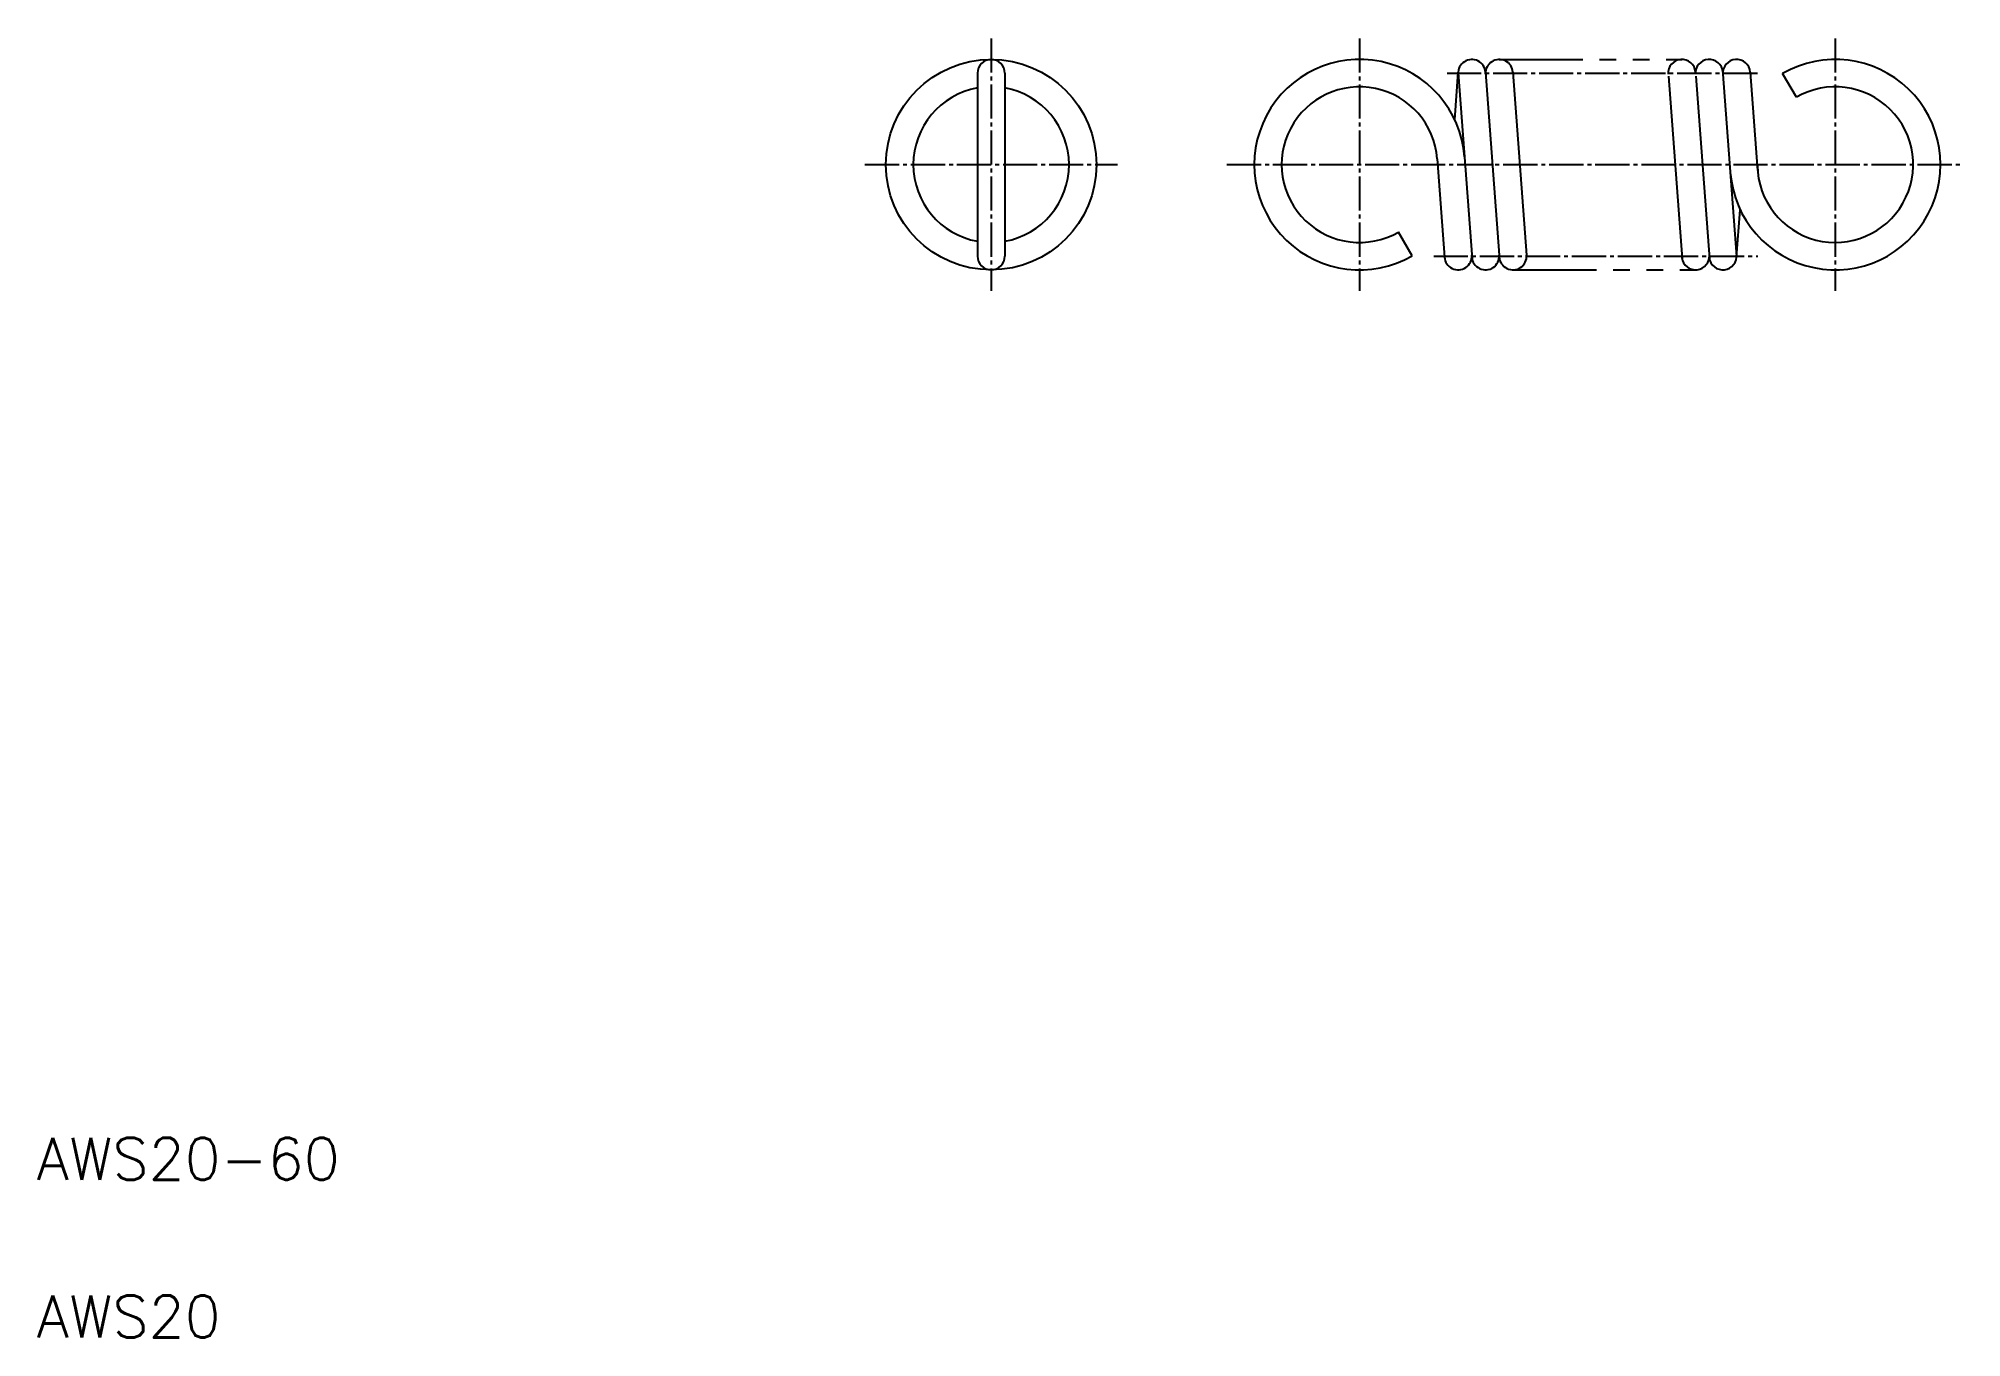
# Model space of a CAD drawing. Extents: x 10 to 193, y 10 to 133.
import ezdxf

# ---------------------------------------------------------------- set-up
doc = ezdxf.new("R2010")
doc.units = 0
doc.header["$LTSCALE"] = 0.25
doc.linetypes.add('CENTER', pattern=[17.5, 13, -1.5, 1.5, -1.5])
doc.linetypes.add('PHANTOM', pattern=[63.5, 31.75, -6.35, 6.35, -6.35, 6.35, -6.35])
doc.layers.get('0').update_dxf_attribs({"linetype": 'CONTINUOUS'})
doc.layers.add('CENTER', color=1, linetype='CENTER')
doc.styles.get("Standard").update_dxf_attribs({"font": 'txt', "bigfont": 'BIGFONT'})

msp = doc.modelspace()

# ---------------------------------------------------------------- linework, layer by layer
for p, q in [((99.39, 130.19), (99.39, 112.79)), ((101.99, 130.19), (101.99, 112.79)), ((144.73, 125.76), (145.06, 130.28)), ((145.06, 130.23), (146.38, 112.55)), ((147.66, 130.28), (148.96, 112.88)), ((150.26, 130.28), (151.56, 112.88)), ((165.03, 129.9), (166.33, 112.55)), ((167.63, 129.9), (168.93, 112.55)), ((170.21, 130.09), (171.51, 112.75)), ((172.81, 130.28), (173.51, 120.93)), ((177.19, 127.89), (175.89, 130.15)), ((101.99, 125.84), (101.99, 125.84)), ((101.99, 121.49), (101.99, 121.49)), ((143.07, 122.04), (143.76, 112.71)), ((171.51, 112.69), (171.85, 117.21)), ((140.69, 112.83), (139.39, 115.08))]:
    msp.add_line(p, q)
at = {"color": 3, "linetype": 'PHANTOM'}
for p, q in [((148.96, 131.49), (166.31, 131.49)), ((150.26, 111.49), (167.61, 111.49))]:
    msp.add_line(p, q, dxfattribs=at)
msp.add_circle((100.69, 121.49), 10)
for centre, radius, start, end in [((100.69, 130.19), 1.3, 0, 180), ((135.69, 121.49), 10, 4.2728, 300), ((146.36, 130.19), 1.3, 355.7272, 175.7272), ((148.96, 130.19), 1.3, 355.7272, 175.7272), ((166.31, 130.19), 1.3, 4.2728, 184.2728), ((168.91, 130.19), 1.3, 4.2728, 184.2728), ((171.51, 130.19), 1.3, 4.2728, 184.2728), ((180.89, 121.49), 10, 184.2728, 120), ((100.69, 121.49), 7.4, 100.118, 259.882), ((100.69, 121.49), 7.4, 280.118, 79.882), ((135.69, 121.49), 7.4, 4.2728, 300), ((180.89, 121.49), 7.4, 180.7178, 120), ((100.69, 112.79), 1.3, 180, 0), ((145.06, 112.79), 1.3, 184.2728, 4.2728), ((147.66, 112.79), 1.3, 184.2728, 4.2728), ((150.26, 112.79), 1.3, 184.2728, 4.2728), ((167.61, 112.79), 1.3, 175.7272, 355.7272), ((170.21, 112.79), 1.3, 175.7272, 355.7272)]:
    msp.add_arc(centre, radius, start, end)
at = {"layer": 'CENTER', "color": 1, "linetype": 'CENTER'}
for p, q in [((100.69, 133.49), (100.69, 109.49)), ((135.69, 133.49), (135.69, 109.49)), ((180.89, 133.49), (180.89, 109.49)), ((144, 130.19), (173.53, 130.19)), ((88.69, 121.49), (112.69, 121.49)), ((123.09, 121.49), (192.89, 121.49)), ((142.74, 112.79), (173.53, 112.79))]:
    msp.add_line(p, q, dxfattribs=at)

# ---------------------------------------------------------------- texts
for s, p in [('AWS20-60', (10, 25)), ('AWS20', (10, 10))]:
    msp.add_text(s, height=4).set_placement(p)

doc.saveas('drawing.dxf')
